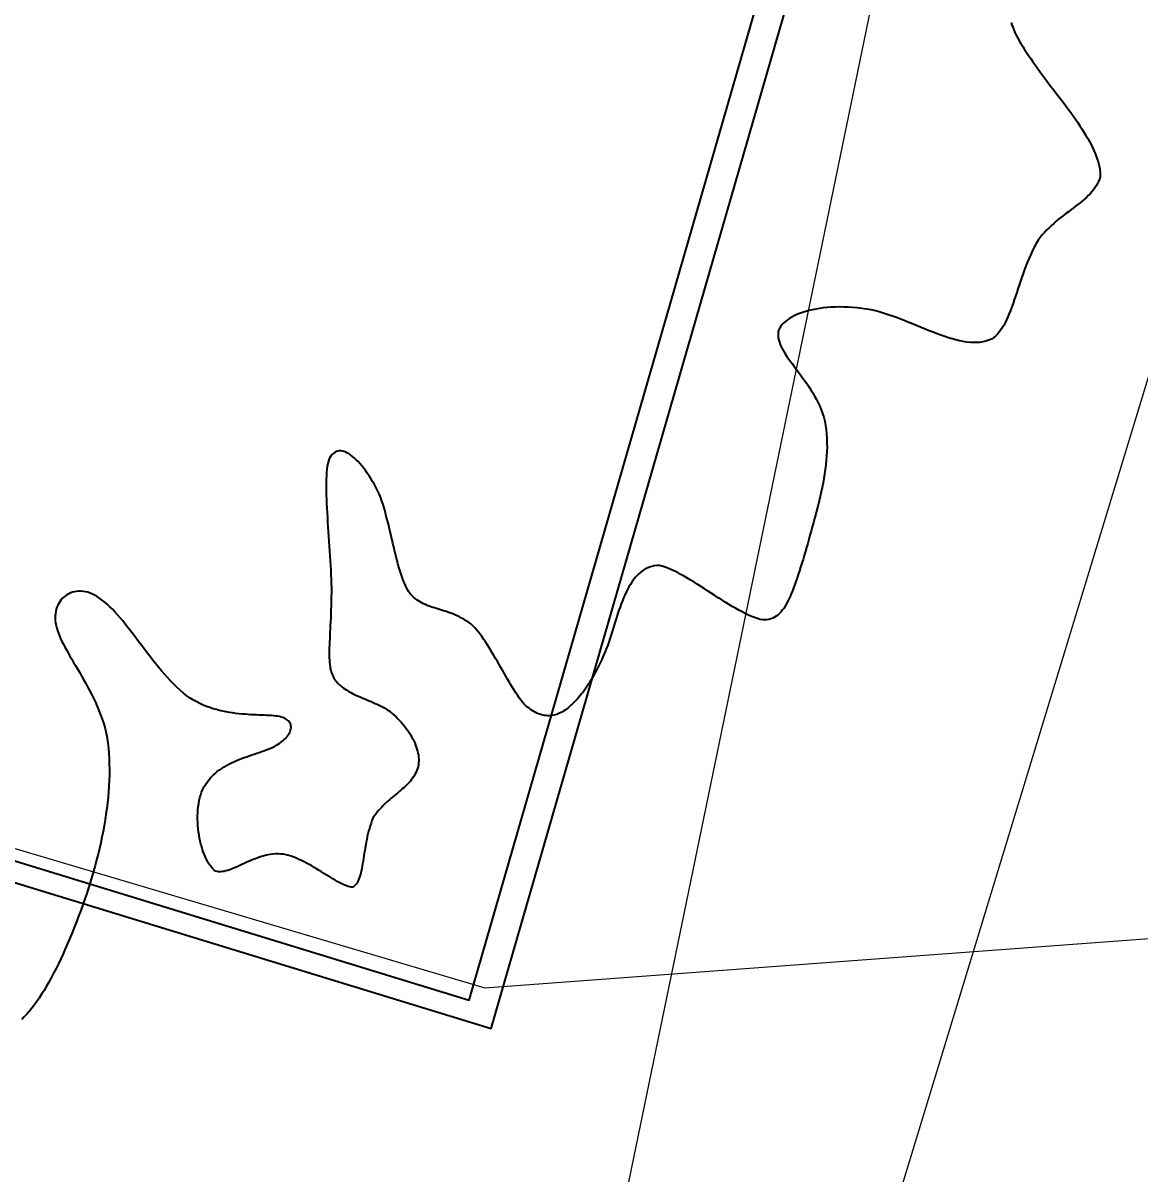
# Model space of a CAD drawing. Header units: metres. Extents: x 507606 to 508087, y 6966978 to 6967359.
# Drawn here: x 507940.787 to 507942.612, y 6967147.078 to 6967148.957 of the extents above; entities that cross this region are included whole.
import ezdxf

# ---------------------------------------------------------------- set-up
doc = ezdxf.new("R2010")
doc.units = ezdxf.units.M
doc.layers.add('E_UG_LINES', color=7, linetype='EXISTING_ELECTRICITY_UG', lineweight=0, true_color=0xff2e2e)
for name, color, linetype in [('mga2020STR_SURFACES', 252, 'Continuous'), ('mga2020VEG_TREE', 252, 'Continuous'), ('STR_SURFACES', 252, 'Continuous')]:
    doc.layers.add(name, color=color, linetype=linetype)
for name, color, linetype, lineweight in [('RW_FEAT', 160, 'Continuous', 0), ('RW_UG_PIPES', 160, 'EXISTING_WAT_RECYCLED', 0), ('W_AG_PIPES_N', 160, 'EXISTING_WATER', 0)]:
    doc.layers.add(name, color=color, linetype=linetype, lineweight=lineweight)
doc.styles.get("Standard").update_dxf_attribs({"font": 'ARIALN.TTF'})
doc.styles.add('Style-INTL_ISO_EQUAL', font='ISOCP.shx')
doc.linetypes.add('EXISTING_ELECTRICITY_UG', pattern='A,2,-2,2,-2,2,-2,["E-UG",Standard,S=2.5,R=0,X=0,Y=-1.25],-9.15,2,-2,2,-2', length=29.15)
doc.linetypes.add('EXISTING_WAT_RECYCLED', pattern='A,2,-2,2,-2,2,-2,["R",Standard,S=2.5,R=0,X=0,Y=-1.25],-4.4,2,-2,2,-2', length=24.4)
doc.linetypes.add('EXISTING_WATER', pattern='A,2,-2,2,-2,2,-2,["W",Standard,S=2.5,R=0,X=0,Y=-1.25],-4.4,2,-2,2,-2', length=24.4)

# ---------------------------------------------------------------- blocks, each defined once
blk = doc.blocks.new('BAC V TREE')
for p, q in [((14.479, -5.1947), (14.4871, -5.2206)), ((14.4871, -5.2206), (14.4968, -5.2471)), ((14.4968, -5.2471), (14.5079, -5.2743)), ((14.5079, -5.2743), (14.5204, -5.302)), ((14.5204, -5.302), (14.5343, -5.3303)), ((14.5343, -5.3303), (14.5495, -5.3591)), ((14.5495, -5.3591), (14.5659, -5.3885)), ((14.5659, -5.3885), (14.5834, -5.4185)), ((14.5834, -5.4185), (14.6021, -5.4489)), ((14.6021, -5.4489), (14.6217, -5.48)), ((14.6217, -5.48), (14.6423, -5.5115)), ((14.6423, -5.5115), (14.6637, -5.5435)), ((14.6637, -5.5435), (14.686, -5.576)), ((14.686, -5.576), (14.709, -5.609)), ((14.709, -5.609), (14.7327, -5.6425)), ((14.7327, -5.6425), (14.757, -5.6765)), ((14.757, -5.6765), (14.7819, -5.7109)), ((14.7819, -5.7109), (14.8072, -5.7458)), ((14.8072, -5.7458), (14.8329, -5.7811)), ((14.8329, -5.7811), (14.859, -5.8169)), ((14.859, -5.8169), (14.8878, -5.8533)), ((14.8878, -5.8533), (14.9165, -5.8898)), ((14.9165, -5.8898), (14.9448, -5.9261)), ((14.9448, -5.9261), (14.9729, -5.9624)), ((14.9729, -5.9624), (15.0006, -5.9986)), ((15.0006, -5.9986), (15.0279, -6.0346)), ((15.0279, -6.0346), (15.0547, -6.0705)), ((15.0547, -6.0705), (15.0809, -6.1062)), ((15.0809, -6.1062), (15.1066, -6.1417)), ((15.1066, -6.1417), (15.1317, -6.177)), ((15.1317, -6.177), (15.156, -6.212)), ((15.156, -6.212), (15.1797, -6.2467)), ((15.1797, -6.2467), (15.2025, -6.2811)), ((15.2025, -6.2811), (15.2245, -6.3151)), ((15.2245, -6.3151), (15.2456, -6.3488)), ((15.2456, -6.3488), (15.2657, -6.3821)), ((15.2657, -6.3821), (15.2848, -6.415)), ((15.2848, -6.415), (15.3029, -6.4474)), ((15.3029, -6.4474), (15.3198, -6.4794)), ((15.3198, -6.4794), (15.3356, -6.5109)), ((15.3356, -6.5109), (15.3502, -6.5418)), ((15.3502, -6.5418), (15.3634, -6.5723)), ((15.3634, -6.5723), (15.3754, -6.6021)), ((15.3754, -6.6021), (15.386, -6.6313)), ((15.386, -6.6313), (15.3951, -6.66)), ((15.3951, -6.66), (15.4028, -6.688)), ((15.4028, -6.688), (15.4089, -6.7153)), ((15.4089, -6.7153), (15.4134, -6.7419)), ((15.4134, -6.7419), (15.4163, -6.7678)), ((15.4163, -6.7678), (15.4175, -6.7929)), ((15.3885, -6.8893), (15.3757, -6.9117)), ((15.3996, -6.8661), (15.3885, -6.8893)), ((15.4091, -6.8422), (15.3996, -6.8661)), ((15.4169, -6.8173), (15.4091, -6.8422)), ((15.4175, -6.7929), (15.4169, -6.8173)), ((15.3108, -6.9951), (15.2915, -7.0148)), ((15.3289, -6.9751), (15.3108, -6.9951)), ((15.3459, -6.9545), (15.3289, -6.9751)), ((15.3615, -6.9334), (15.3459, -6.9545)), ((15.3757, -6.9117), (15.3615, -6.9334)), ((15.1572, -7.1279), (15.1326, -7.1466)), ((15.1814, -7.1093), (15.1572, -7.1279)), ((15.2049, -7.0906), (15.1814, -7.1093)), ((15.2278, -7.072), (15.2049, -7.0906)), ((15.2499, -7.0531), (15.2278, -7.072)), ((15.2712, -7.0341), (15.2499, -7.0531)), ((15.2915, -7.0148), (15.2712, -7.0341)), ((15.0051, -7.2434), (14.9793, -7.264)), ((15.0308, -7.2234), (15.0051, -7.2434)), ((15.0566, -7.2037), (15.0308, -7.2234)), ((15.0822, -7.1844), (15.0566, -7.2037)), ((15.1075, -7.1654), (15.0822, -7.1844)), ((15.1326, -7.1466), (15.1075, -7.1654)), ((14.8545, -7.3763), (14.8309, -7.4012)), ((14.8786, -7.3524), (14.8545, -7.3763)), ((14.9033, -7.3292), (14.8786, -7.3524)), ((14.9284, -7.3068), (14.9033, -7.3292)), ((14.9537, -7.2851), (14.9284, -7.3068)), ((14.9793, -7.264), (14.9537, -7.2851)), ((14.7646, -7.4819), (14.7434, -7.5183)), ((14.7859, -7.454), (14.7646, -7.4819)), ((14.808, -7.4271), (14.7859, -7.454)), ((14.8309, -7.4012), (14.808, -7.4271)), ((14.7042, -7.5936), (14.686, -7.6325)), ((14.7233, -7.5555), (14.7042, -7.5936)), ((14.7434, -7.5183), (14.7233, -7.5555)), ((14.6521, -7.7118), (14.6363, -7.7521)), ((14.6687, -7.6719), (14.6521, -7.7118)), ((14.686, -7.6325), (14.6687, -7.6719)), ((14.6064, -7.8332), (14.5922, -7.8739)), ((14.6211, -7.7926), (14.6064, -7.8332)), ((14.6363, -7.7521), (14.6211, -7.7926)), ((14.565, -7.9548), (14.5518, -7.9948)), ((14.5785, -7.9145), (14.565, -7.9548)), ((14.5922, -7.8739), (14.5785, -7.9145)), ((14.5259, -8.0733), (14.5131, -8.1116)), ((14.5388, -8.0343), (14.5259, -8.0733)), ((14.5518, -7.9948), (14.5388, -8.0343)), ((12.3551, -8.2224), (12.321, -8.2317)), ((12.3908, -8.214), (12.3551, -8.2224)), ((12.4278, -8.2067), (12.3908, -8.214)), ((12.4662, -8.2003), (12.4278, -8.2067)), ((12.5059, -8.1951), (12.4662, -8.2003)), ((12.5467, -8.1909), (12.5059, -8.1951)), ((12.5888, -8.1879), (12.5467, -8.1909)), ((12.6319, -8.186), (12.5888, -8.1879)), ((12.6761, -8.1853), (12.6319, -8.186)), ((12.7212, -8.1859), (12.6761, -8.1853)), ((12.7672, -8.1877), (12.7212, -8.1859)), ((12.814, -8.1908), (12.7672, -8.1877)), ((12.8617, -8.1953), (12.814, -8.1908)), ((12.91, -8.2012), (12.8617, -8.1953)), ((12.959, -8.2084), (12.91, -8.2012)), ((13.0086, -8.2171), (12.959, -8.2084)), ((13.0587, -8.2273), (13.0086, -8.2171)), ((14.4739, -8.2211), (14.4604, -8.2554)), ((14.4871, -8.1856), (14.4739, -8.2211)), ((14.5001, -8.1491), (14.4871, -8.1856)), ((14.5131, -8.1116), (14.5001, -8.1491)), ((12.1081, -8.3368), (12.0901, -8.3532)), ((12.1283, -8.321), (12.1081, -8.3368)), ((12.1504, -8.3059), (12.1283, -8.321)), ((12.1744, -8.2915), (12.1504, -8.3059)), ((12.2003, -8.2779), (12.1744, -8.2915)), ((12.2279, -8.2651), (12.2003, -8.2779)), ((12.2573, -8.2531), (12.2279, -8.2651)), ((12.2883, -8.242), (12.2573, -8.2531)), ((12.321, -8.2317), (12.2883, -8.242)), ((13.102, -8.2392), (13.0587, -8.2273)), ((13.1453, -8.2523), (13.102, -8.2392)), ((13.1888, -8.2665), (13.1453, -8.2523)), ((13.2323, -8.2815), (13.1888, -8.2665)), ((13.2758, -8.2973), (13.2323, -8.2815)), ((13.3193, -8.3137), (13.2758, -8.2973)), ((13.3627, -8.3306), (13.3193, -8.3137)), ((13.4059, -8.3478), (13.3627, -8.3306)), ((14.4323, -8.3201), (14.4175, -8.3503)), ((14.4465, -8.2885), (14.4323, -8.3201)), ((14.4604, -8.2554), (14.4465, -8.2885)), ((12.0324, -8.444), (12.03, -8.4658)), ((12.0393, -8.4248), (12.0324, -8.444)), ((12.0486, -8.4061), (12.0393, -8.4248)), ((12.0602, -8.3879), (12.0486, -8.4061)), ((12.0741, -8.3703), (12.0602, -8.3879)), ((12.0901, -8.3532), (12.0741, -8.3703)), ((13.449, -8.3653), (13.4059, -8.3478)), ((13.4919, -8.3828), (13.449, -8.3653)), ((13.5346, -8.4002), (13.4919, -8.3828)), ((13.577, -8.4175), (13.5346, -8.4002)), ((13.619, -8.4344), (13.577, -8.4175)), ((13.6607, -8.4508), (13.619, -8.4344)), ((13.7019, -8.4666), (13.6607, -8.4508)), ((14.3521, -8.4534), (14.3338, -8.4742)), ((14.3696, -8.4305), (14.3521, -8.4534)), ((14.3863, -8.4056), (14.3696, -8.4305)), ((14.4022, -8.3788), (14.3863, -8.4056)), ((14.4175, -8.3503), (14.4022, -8.3788)), ((12.03, -8.4658), (12.0301, -8.488)), ((12.0301, -8.488), (12.0327, -8.5104)), ((12.0327, -8.5104), (12.0376, -8.5333)), ((12.0376, -8.5333), (12.0447, -8.5565)), ((12.0447, -8.5565), (12.0537, -8.58)), ((12.0537, -8.58), (12.0646, -8.604)), ((13.7427, -8.4817), (13.7019, -8.4666)), ((13.7831, -8.4958), (13.7427, -8.4817)), ((13.8229, -8.5089), (13.7831, -8.4958)), ((13.8621, -8.5209), (13.8229, -8.5089)), ((13.9007, -8.5315), (13.8621, -8.5209)), ((13.9386, -8.5407), (13.9007, -8.5315)), ((13.9758, -8.5483), (13.9386, -8.5407)), ((14.0123, -8.5542), (13.9758, -8.5483)), ((14.0481, -8.5583), (14.0123, -8.5542)), ((14.083, -8.5603), (14.0481, -8.5583)), ((14.117, -8.5602), (14.083, -8.5603)), ((14.1502, -8.5578), (14.117, -8.5602)), ((14.1824, -8.5531), (14.1502, -8.5578)), ((14.2136, -8.5457), (14.1824, -8.5531)), ((14.2438, -8.5357), (14.2136, -8.5457)), ((14.2729, -8.5229), (14.2438, -8.5357)), ((14.2943, -8.5091), (14.2729, -8.5229)), ((14.3145, -8.4928), (14.2943, -8.5091)), ((14.3338, -8.4742), (14.3145, -8.4928)), ((12.0646, -8.604), (12.0772, -8.6284)), ((12.0772, -8.6284), (12.0913, -8.6532)), ((12.0913, -8.6532), (12.1069, -8.6785)), ((12.1069, -8.6785), (12.1238, -8.7042)), ((12.1238, -8.7042), (12.1418, -8.7304)), ((12.1418, -8.7304), (12.1608, -8.7571)), ((12.1608, -8.7571), (12.1807, -8.7843)), ((12.1807, -8.7843), (12.2013, -8.8121)), ((12.2013, -8.8121), (12.2224, -8.8404)), ((12.2224, -8.8404), (12.244, -8.8692)), ((12.244, -8.8692), (12.2659, -8.8987)), ((12.2659, -8.8987), (12.2879, -8.9287)), ((12.2879, -8.9287), (12.3099, -8.9593)), ((12.3099, -8.9593), (12.3317, -8.9906)), ((12.3317, -8.9906), (12.3533, -9.0225)), ((12.3533, -9.0225), (12.3744, -9.0551)), ((12.3744, -9.0551), (12.395, -9.0884)), ((12.395, -9.0884), (12.4149, -9.1223)), ((12.4149, -9.1223), (12.4339, -9.157)), ((12.4339, -9.157), (12.4518, -9.1924)), ((12.4518, -9.1924), (12.4687, -9.2285)), ((12.4687, -9.2285), (12.4842, -9.2654)), ((12.4842, -9.2654), (12.4983, -9.3031)), ((12.4983, -9.3031), (12.5109, -9.3415)), ((12.5109, -9.3415), (12.5209, -9.3852)), ((12.5209, -9.3852), (12.529, -9.4294)), ((12.529, -9.4294), (12.5354, -9.4741)), ((12.5354, -9.4741), (12.5401, -9.5193)), ((12.5401, -9.5193), (12.5432, -9.5649)), ((12.5432, -9.5649), (12.5448, -9.6109)), ((12.5449, -9.6572), (12.5436, -9.7038)), ((12.5448, -9.6109), (12.5449, -9.6572)), ((7.3109, -9.7823), (7.3039, -9.8056)), ((7.3221, -9.7632), (7.3109, -9.7823)), ((7.3339, -9.7466), (7.3221, -9.7632)), ((7.3465, -9.7325), (7.3339, -9.7466)), ((7.3598, -9.7209), (7.3465, -9.7325)), ((7.3737, -9.7117), (7.3598, -9.7209)), ((7.3882, -9.705), (7.3737, -9.7117)), ((7.4033, -9.7005), (7.3882, -9.705)), ((7.419, -9.6983), (7.4033, -9.7005)), ((7.4351, -9.6983), (7.419, -9.6983)), ((7.4517, -9.7005), (7.4351, -9.6983)), ((7.4687, -9.7048), (7.4517, -9.7005)), ((7.4861, -9.7112), (7.4687, -9.7048)), ((7.5039, -9.7196), (7.4861, -9.7112)), ((7.522, -9.7299), (7.5039, -9.7196)), ((7.5404, -9.7422), (7.522, -9.7299)), ((7.559, -9.7563), (7.5404, -9.7422)), ((7.5778, -9.7722), (7.559, -9.7563)), ((7.5968, -9.7899), (7.5778, -9.7722)), ((7.6159, -9.8092), (7.5968, -9.7899)), ((12.5411, -9.7506), (12.5373, -9.7977)), ((12.5436, -9.7038), (12.5411, -9.7506)), ((7.2888, -9.8906), (7.2856, -9.9236)), ((7.2929, -9.8599), (7.2888, -9.8906)), ((7.2979, -9.8315), (7.2929, -9.8599)), ((7.3039, -9.8056), (7.2979, -9.8315)), ((7.6351, -9.8302), (7.6159, -9.8092)), ((7.6544, -9.8528), (7.6351, -9.8302)), ((7.6737, -9.877), (7.6544, -9.8528)), ((7.693, -9.9026), (7.6737, -9.877)), ((7.7123, -9.9297), (7.693, -9.9026)), ((12.5265, -9.8921), (12.5196, -9.9395)), ((12.5324, -9.8448), (12.5265, -9.8921)), ((12.5373, -9.7977), (12.5324, -9.8448)), ((7.2807, -10.0347), (7.2805, -10.0754)), ((7.2816, -9.9958), (7.2807, -10.0347)), ((7.2832, -9.9587), (7.2816, -9.9958)), ((7.2856, -9.9236), (7.2832, -9.9587)), ((7.7314, -9.9581), (7.7123, -9.9297)), ((7.7505, -9.9879), (7.7314, -9.9581)), ((7.7694, -10.019), (7.7505, -9.9879)), ((7.7881, -10.0513), (7.7694, -10.019)), ((12.5032, -10.0342), (12.4939, -10.0815)), ((12.5118, -9.9869), (12.5032, -10.0342)), ((12.5196, -9.9395), (12.5118, -9.9869)), ((7.2805, -10.0754), (7.2809, -10.1176)), ((7.2809, -10.1176), (7.2818, -10.1613)), ((7.8066, -10.0848), (7.7881, -10.0513)), ((7.8248, -10.1194), (7.8066, -10.0848)), ((7.8427, -10.1551), (7.8248, -10.1194)), ((7.8551, -10.1894), (7.8427, -10.1551)), ((12.4839, -10.1286), (12.4734, -10.1756)), ((12.4939, -10.0815), (12.4839, -10.1286)), ((7.2818, -10.1613), (7.2833, -10.2062)), ((7.2833, -10.2062), (7.2852, -10.2524)), ((7.2852, -10.2524), (7.2875, -10.2996)), ((7.8669, -10.2243), (7.8551, -10.1894)), ((7.8782, -10.2598), (7.8669, -10.2243)), ((7.889, -10.2958), (7.8782, -10.2598)), ((12.4509, -10.269), (12.4391, -10.3152)), ((12.4623, -10.2224), (12.4509, -10.269)), ((12.4734, -10.1756), (12.4623, -10.2224)), ((7.2875, -10.2996), (7.2901, -10.3478)), ((7.2901, -10.3478), (7.2931, -10.3967)), ((7.2931, -10.3967), (7.2963, -10.4463)), ((7.8995, -10.3323), (7.889, -10.2958)), ((7.9096, -10.3692), (7.8995, -10.3323)), ((7.9193, -10.4064), (7.9096, -10.3692)), ((12.427, -10.3611), (12.4148, -10.4067)), ((12.4391, -10.3152), (12.427, -10.3611)), ((7.2963, -10.4463), (7.2996, -10.4965)), ((7.2996, -10.4965), (7.3031, -10.547)), ((7.9288, -10.4438), (7.9193, -10.4064)), ((7.938, -10.4814), (7.9288, -10.4438)), ((7.9471, -10.5191), (7.938, -10.4814)), ((7.9559, -10.5567), (7.9471, -10.5191)), ((12.3902, -10.4964), (12.3779, -10.5405)), ((12.4025, -10.4518), (12.3902, -10.4964)), ((12.4148, -10.4067), (12.4025, -10.4518)), ((7.3031, -10.547), (7.3067, -10.5978)), ((7.3067, -10.5978), (7.3103, -10.6487)), ((7.9647, -10.5944), (7.9559, -10.5567)), ((7.9733, -10.6319), (7.9647, -10.5944)), ((7.982, -10.6691), (7.9733, -10.6319)), ((12.3539, -10.627), (12.3423, -10.6694)), ((12.3658, -10.5841), (12.3539, -10.627)), ((12.3779, -10.5405), (12.3658, -10.5841)), ((7.3103, -10.6487), (7.3138, -10.6996)), ((7.3138, -10.6996), (7.3173, -10.7504)), ((7.3173, -10.7504), (7.3206, -10.801)), ((7.9906, -10.7061), (7.982, -10.6691)), ((7.9993, -10.7428), (7.9906, -10.7061)), ((8.0081, -10.779), (7.9993, -10.7428)), ((12.3203, -10.7518), (12.3063, -10.7949)), ((12.331, -10.711), (12.3203, -10.7518)), ((12.3423, -10.6694), (12.331, -10.711)), ((7.3206, -10.801), (7.3238, -10.8511)), ((7.3238, -10.8511), (7.3267, -10.9007)), ((8.017, -10.8147), (8.0081, -10.779)), ((8.0261, -10.8498), (8.017, -10.8147)), ((8.0354, -10.8842), (8.0261, -10.8498)), ((12.2796, -10.8781), (12.2667, -10.9183)), ((12.2928, -10.837), (12.2796, -10.8781)), ((12.3063, -10.7949), (12.2928, -10.837)), ((7.3267, -10.9007), (7.3293, -10.9497)), ((7.3293, -10.9497), (7.3315, -10.9978)), ((7.3315, -10.9978), (7.3333, -11.0451)), ((8.0449, -10.918), (8.0354, -10.8842)), ((8.0548, -10.9509), (8.0449, -10.918)), ((8.065, -10.983), (8.0548, -10.9509)), ((8.0756, -11.0141), (8.065, -10.983)), ((10.5677, -10.9889), (10.5483, -11.0082)), ((10.5879, -10.9713), (10.5677, -10.9889)), ((10.609, -10.9555), (10.5879, -10.9713)), ((10.631, -10.9416), (10.609, -10.9555)), ((10.654, -10.9296), (10.631, -10.9416)), ((10.6781, -10.9197), (10.654, -10.9296)), ((10.7031, -10.9119), (10.6781, -10.9197)), ((10.7292, -10.9063), (10.7031, -10.9119)), ((10.7565, -10.9031), (10.7292, -10.9063)), ((10.7849, -10.9023), (10.7565, -10.9031)), ((10.8131, -10.9091), (10.7849, -10.9023)), ((10.8425, -10.9182), (10.8131, -10.9091)), ((10.8728, -10.9293), (10.8425, -10.9182)), ((10.9041, -10.9422), (10.8728, -10.9293)), ((10.9363, -10.9569), (10.9041, -10.9422)), ((10.9693, -10.9733), (10.9363, -10.9569)), ((11.003, -10.991), (10.9693, -10.9733)), ((11.0373, -11.0101), (11.003, -10.991)), ((12.2417, -10.9955), (12.2295, -11.0325)), ((12.2541, -10.9575), (12.2417, -10.9955)), ((12.2667, -10.9183), (12.2541, -10.9575)), ((7.3333, -11.0451), (7.3347, -11.0913)), ((7.3347, -11.0913), (7.3356, -11.1363)), ((8.0866, -11.0442), (8.0756, -11.0141)), ((8.0981, -11.0731), (8.0866, -11.0442)), ((8.1101, -11.101), (8.0981, -11.0731)), ((8.1226, -11.1275), (8.1101, -11.101)), ((10.4787, -11.1003), (10.4631, -11.1266)), ((10.495, -11.0752), (10.4787, -11.1003)), ((10.5121, -11.0514), (10.495, -11.0752)), ((10.5298, -11.0291), (10.5121, -11.0514)), ((10.5483, -11.0082), (10.5298, -11.0291)), ((11.0723, -11.0303), (11.0373, -11.0101)), ((11.1078, -11.0515), (11.0723, -11.0303)), ((11.1437, -11.0736), (11.1078, -11.0515)), ((11.1799, -11.0963), (11.1437, -11.0736)), ((11.2165, -11.1197), (11.1799, -11.0963)), ((11.2533, -11.1434), (11.2165, -11.1197)), ((12.2053, -11.1028), (12.1931, -11.1362)), ((12.2174, -11.0683), (12.2053, -11.1028)), ((12.2295, -11.0325), (12.2174, -11.0683)), ((4.5228, -11.2339), (4.5075, -11.2486)), ((4.5392, -11.2206), (4.5228, -11.2339)), ((4.5567, -11.2087), (4.5392, -11.2206)), ((4.5751, -11.1983), (4.5567, -11.2087)), ((4.5946, -11.1894), (4.5751, -11.1983)), ((4.6148, -11.1822), (4.5946, -11.1894)), ((4.636, -11.1767), (4.6148, -11.1822)), ((4.6578, -11.173), (4.636, -11.1767)), ((4.6803, -11.1711), (4.6578, -11.173)), ((4.7034, -11.1712), (4.6803, -11.1711)), ((4.7271, -11.1731), (4.7034, -11.1712)), ((4.7513, -11.1772), (4.7271, -11.1731)), ((4.7758, -11.1833), (4.7513, -11.1772)), ((4.8008, -11.1917), (4.7758, -11.1833)), ((4.8259, -11.2022), (4.8008, -11.1917)), ((4.8514, -11.2151), (4.8259, -11.2022)), ((4.8769, -11.2304), (4.8514, -11.2151)), ((4.9025, -11.2481), (4.8769, -11.2304)), ((7.3349, -11.2341), (7.334, -11.2809)), ((7.3354, -11.1859), (7.3349, -11.2341)), ((7.3356, -11.1363), (7.3354, -11.1859)), ((8.1357, -11.1528), (8.1226, -11.1275)), ((8.1495, -11.1766), (8.1357, -11.1528)), ((8.1639, -11.199), (8.1495, -11.1766)), ((8.1808, -11.2165), (8.1639, -11.199)), ((8.1978, -11.2325), (8.1808, -11.2165)), ((8.2151, -11.2472), (8.1978, -11.2325)), ((10.4066, -11.2424), (10.3937, -11.2735)), ((10.4199, -11.2121), (10.4066, -11.2424)), ((10.4337, -11.1826), (10.4199, -11.2121)), ((10.4481, -11.1541), (10.4337, -11.1826)), ((10.4631, -11.1266), (10.4481, -11.1541)), ((11.2902, -11.1674), (11.2533, -11.1434)), ((11.3272, -11.1916), (11.2902, -11.1674)), ((11.3643, -11.2157), (11.3272, -11.1916)), ((11.4012, -11.2396), (11.3643, -11.2157)), ((11.438, -11.2633), (11.4012, -11.2396)), ((12.1562, -11.2282), (12.1435, -11.256)), ((12.1687, -11.1989), (12.1562, -11.2282)), ((12.181, -11.1682), (12.1687, -11.1989)), ((12.1931, -11.1362), (12.181, -11.1682)), ((4.4437, -11.3616), (4.4382, -11.3839)), ((4.4507, -11.3401), (4.4437, -11.3616)), ((4.4593, -11.3196), (4.4507, -11.3401)), ((4.4693, -11.3002), (4.4593, -11.3196)), ((4.4807, -11.2818), (4.4693, -11.3002)), ((4.4935, -11.2646), (4.4807, -11.2818)), ((4.5075, -11.2486), (4.4935, -11.2646)), ((4.9282, -11.2683), (4.9025, -11.2481)), ((4.9547, -11.2884), (4.9282, -11.2683)), ((4.9812, -11.3107), (4.9547, -11.2884)), ((5.0078, -11.3351), (4.9812, -11.3107)), ((5.0344, -11.3614), (5.0078, -11.3351)), ((5.0612, -11.3894), (5.0344, -11.3614)), ((7.3329, -11.3261), (7.3315, -11.37)), ((7.334, -11.2809), (7.3329, -11.3261)), ((8.2326, -11.2606), (8.2151, -11.2472)), ((8.2503, -11.2729), (8.2326, -11.2606)), ((8.2683, -11.2841), (8.2503, -11.2729)), ((8.2865, -11.2944), (8.2683, -11.2841)), ((8.3049, -11.3038), (8.2865, -11.2944)), ((8.3236, -11.3124), (8.3049, -11.3038)), ((8.3425, -11.3204), (8.3236, -11.3124)), ((8.3616, -11.3279), (8.3425, -11.3204)), ((8.381, -11.3349), (8.3616, -11.3279)), ((8.4007, -11.3415), (8.381, -11.3349)), ((8.4206, -11.3479), (8.4007, -11.3415)), ((8.4408, -11.3541), (8.4206, -11.3479)), ((8.4612, -11.3603), (8.4408, -11.3541)), ((8.4819, -11.3666), (8.4612, -11.3603)), ((8.5029, -11.3729), (8.4819, -11.3666)), ((10.3694, -11.3377), (10.3578, -11.3706)), ((10.3813, -11.3053), (10.3694, -11.3377)), ((10.3937, -11.2735), (10.3813, -11.3053)), ((11.4746, -11.2864), (11.438, -11.2633)), ((11.5109, -11.3089), (11.4746, -11.2864)), ((11.5468, -11.3307), (11.5109, -11.3089)), ((11.5823, -11.3515), (11.5468, -11.3307)), ((11.6173, -11.3713), (11.5823, -11.3515)), ((12.0895, -11.3523), (12.0749, -11.3723)), ((12.1036, -11.3306), (12.0895, -11.3523)), ((12.1173, -11.3073), (12.1036, -11.3306)), ((12.1306, -11.2824), (12.1173, -11.3073)), ((12.1435, -11.256), (12.1306, -11.2824)), ((4.4325, -11.431), (4.4323, -11.4556)), ((4.4323, -11.4556), (4.4339, -11.4808)), ((4.4345, -11.4071), (4.4325, -11.431)), ((4.4339, -11.4808), (4.4375, -11.5065)), ((4.4382, -11.3839), (4.4345, -11.4071)), ((5.088, -11.4192), (5.0612, -11.3894)), ((5.115, -11.4504), (5.088, -11.4192)), ((5.1422, -11.4831), (5.115, -11.4504)), ((5.1695, -11.5169), (5.1422, -11.4831)), ((7.3282, -11.4536), (7.3264, -11.4934)), ((7.3299, -11.4125), (7.3282, -11.4536)), ((7.3315, -11.37), (7.3299, -11.4125)), ((8.5242, -11.3796), (8.5029, -11.3729)), ((8.5457, -11.3865), (8.5242, -11.3796)), ((8.5675, -11.394), (8.5457, -11.3865)), ((8.5896, -11.4019), (8.5675, -11.394)), ((8.612, -11.4106), (8.5896, -11.4019)), ((8.6347, -11.4199), (8.612, -11.4106)), ((8.6577, -11.4301), (8.6347, -11.4199)), ((8.681, -11.4413), (8.6577, -11.4301)), ((8.7046, -11.4535), (8.681, -11.4413)), ((8.7284, -11.4669), (8.7046, -11.4535)), ((8.7527, -11.4815), (8.7284, -11.4669)), ((8.7772, -11.4974), (8.7527, -11.4815)), ((10.3248, -11.4713), (10.3143, -11.5052)), ((10.3355, -11.4375), (10.3248, -11.4713)), ((10.3465, -11.4039), (10.3355, -11.4375)), ((10.3578, -11.3706), (10.3465, -11.4039)), ((11.6517, -11.3899), (11.6173, -11.3713)), ((11.6855, -11.4071), (11.6517, -11.3899)), ((11.7186, -11.4228), (11.6855, -11.4071)), ((11.7508, -11.4369), (11.7186, -11.4228)), ((11.7822, -11.4492), (11.7508, -11.4369)), ((11.8126, -11.4595), (11.7822, -11.4492)), ((11.842, -11.4677), (11.8126, -11.4595)), ((11.8667, -11.471), (11.842, -11.4677)), ((11.8902, -11.472), (11.8667, -11.471)), ((11.9126, -11.471), (11.8902, -11.472)), ((11.9341, -11.4678), (11.9126, -11.471)), ((11.9545, -11.4626), (11.9341, -11.4678)), ((11.974, -11.4553), (11.9545, -11.4626)), ((11.9927, -11.4462), (11.974, -11.4553)), ((12.0106, -11.435), (11.9927, -11.4462)), ((12.0277, -11.4221), (12.0106, -11.435)), ((12.0441, -11.4072), (12.0277, -11.4221)), ((12.0598, -11.3906), (12.0441, -11.4072)), ((12.0749, -11.3723), (12.0598, -11.3906)), ((4.4375, -11.5065), (4.4422, -11.5324)), ((4.4422, -11.5324), (4.4487, -11.5587)), ((4.4487, -11.5587), (4.4568, -11.5855)), ((4.4568, -11.5855), (4.4664, -11.6129)), ((5.197, -11.5519), (5.1695, -11.5169)), ((5.2247, -11.5878), (5.197, -11.5519)), ((5.2526, -11.6246), (5.2247, -11.5878)), ((7.3208, -11.6048), (7.3191, -11.6394)), ((7.3227, -11.569), (7.3208, -11.6048)), ((7.3245, -11.5318), (7.3227, -11.569)), ((7.3264, -11.4934), (7.3245, -11.5318)), ((8.802, -11.5148), (8.7772, -11.4974)), ((8.8216, -11.5337), (8.802, -11.5148)), ((8.8409, -11.5541), (8.8216, -11.5337)), ((8.8601, -11.5759), (8.8409, -11.5541)), ((8.8791, -11.5989), (8.8601, -11.5759)), ((8.898, -11.6231), (8.8791, -11.5989)), ((10.2838, -11.607), (10.2739, -11.6406)), ((10.2939, -11.5732), (10.2838, -11.607)), ((10.304, -11.5393), (10.2939, -11.5732)), ((10.3143, -11.5052), (10.304, -11.5393)), ((4.4664, -11.6129), (4.4775, -11.6408)), ((4.4775, -11.6408), (4.49, -11.6692)), ((4.49, -11.6692), (4.5036, -11.6982)), ((4.5036, -11.6982), (4.5185, -11.7279)), ((4.5185, -11.7279), (4.5344, -11.7581)), ((5.2808, -11.662), (5.2526, -11.6246)), ((5.3093, -11.7), (5.2808, -11.662)), ((5.338, -11.7384), (5.3093, -11.7)), ((7.316, -11.7048), (7.3148, -11.7357)), ((7.3175, -11.6727), (7.316, -11.7048)), ((7.3191, -11.6394), (7.3175, -11.6727)), ((8.9167, -11.6484), (8.898, -11.6231)), ((8.9352, -11.6747), (8.9167, -11.6484)), ((8.9537, -11.7019), (8.9352, -11.6747)), ((8.972, -11.7299), (8.9537, -11.7019)), ((8.9902, -11.7586), (8.972, -11.7299)), ((10.2515, -11.7056), (10.2398, -11.7374)), ((10.2628, -11.6733), (10.2515, -11.7056)), ((10.2739, -11.6406), (10.2628, -11.6733)), ((4.5344, -11.7581), (4.5512, -11.7889)), ((4.5512, -11.7889), (4.569, -11.8204)), ((4.569, -11.8204), (4.5875, -11.8525)), ((5.3671, -11.7771), (5.338, -11.7384)), ((5.3965, -11.8159), (5.3671, -11.7771)), ((5.4262, -11.8547), (5.3965, -11.8159)), ((7.3131, -11.794), (7.3128, -11.8214)), ((7.3128, -11.8214), (7.3129, -11.8477)), ((7.3129, -11.8477), (7.3135, -11.8729)), ((7.3138, -11.7654), (7.3131, -11.794)), ((7.3148, -11.7357), (7.3138, -11.7654)), ((9.0083, -11.7879), (8.9902, -11.7586)), ((9.0263, -11.8178), (9.0083, -11.7879)), ((9.0442, -11.8481), (9.0263, -11.8178)), ((9.062, -11.8787), (9.0442, -11.8481)), ((10.203, -11.83), (10.1902, -11.8598)), ((10.2155, -11.7996), (10.203, -11.83)), ((10.2278, -11.7687), (10.2155, -11.7996)), ((10.2398, -11.7374), (10.2278, -11.7687)), ((4.5875, -11.8525), (4.6067, -11.8854)), ((4.6067, -11.8854), (4.6264, -11.9189)), ((4.6264, -11.9189), (4.6467, -11.9531)), ((4.6467, -11.9531), (4.6673, -11.9881)), ((5.4562, -11.8933), (5.4262, -11.8547)), ((5.4867, -11.9317), (5.4562, -11.8933)), ((5.5175, -11.9696), (5.4867, -11.9317)), ((5.5488, -12.007), (5.5175, -11.9696)), ((7.3135, -11.8729), (7.3145, -11.897)), ((7.3145, -11.897), (7.3161, -11.9201)), ((7.3161, -11.9201), (7.3182, -11.9421)), ((7.3182, -11.9421), (7.321, -11.9631)), ((7.321, -11.9631), (7.3244, -11.9832)), ((9.0798, -11.9096), (9.062, -11.8787)), ((9.0975, -11.9406), (9.0798, -11.9096)), ((9.1152, -11.9717), (9.0975, -11.9406)), ((9.1328, -12.0028), (9.1152, -11.9717)), ((10.1505, -11.9461), (10.1369, -11.9737)), ((10.1639, -11.9179), (10.1505, -11.9461)), ((10.1772, -11.8892), (10.1639, -11.9179)), ((10.1902, -11.8598), (10.1772, -11.8892)), ((4.6673, -11.9881), (4.6882, -12.0238)), ((4.6882, -12.0238), (4.7094, -12.0603)), ((4.7094, -12.0603), (4.7306, -12.0976)), ((5.5805, -12.0438), (5.5488, -12.007)), ((5.6127, -12.0796), (5.5805, -12.0438)), ((5.6453, -12.1145), (5.6127, -12.0796)), ((7.3244, -11.9832), (7.3286, -12.0022)), ((7.3286, -12.0022), (7.3335, -12.0203)), ((7.3335, -12.0203), (7.3393, -12.0375)), ((7.3393, -12.0375), (7.3458, -12.0537)), ((7.3458, -12.0537), (7.3533, -12.0691)), ((7.3533, -12.0691), (7.3618, -12.0836)), ((7.3618, -12.0836), (7.3731, -12.1009)), ((9.1505, -12.0337), (9.1328, -12.0028)), ((9.1681, -12.0644), (9.1505, -12.0337)), ((9.1857, -12.0947), (9.1681, -12.0644)), ((10.081, -12.0776), (10.0667, -12.1019)), ((10.0952, -12.0526), (10.081, -12.0776)), ((10.1092, -12.0269), (10.0952, -12.0526)), ((10.1231, -12.0006), (10.1092, -12.0269)), ((10.1369, -11.9737), (10.1231, -12.0006)), ((4.7306, -12.0976), (4.7518, -12.1357)), ((4.7518, -12.1357), (4.773, -12.1746)), ((4.773, -12.1746), (4.794, -12.2143)), ((5.6785, -12.1483), (5.6453, -12.1145)), ((5.7121, -12.1809), (5.6785, -12.1483)), ((5.7463, -12.212), (5.7121, -12.1809)), ((5.781, -12.2417), (5.7463, -12.212)), ((7.3731, -12.1009), (7.3856, -12.1174)), ((7.3856, -12.1174), (7.3992, -12.1331)), ((7.3992, -12.1331), (7.4138, -12.1481)), ((7.4138, -12.1481), (7.4293, -12.1623)), ((7.4293, -12.1623), (7.4456, -12.1759)), ((7.4456, -12.1759), (7.4628, -12.1888)), ((7.4628, -12.1888), (7.4807, -12.2011)), ((7.4807, -12.2011), (7.4993, -12.213)), ((7.4993, -12.213), (7.5186, -12.2243)), ((9.2032, -12.1247), (9.1857, -12.0947)), ((9.2209, -12.1541), (9.2032, -12.1247)), ((9.2385, -12.183), (9.2209, -12.1541)), ((9.2561, -12.2111), (9.2385, -12.183)), ((9.2738, -12.2385), (9.2561, -12.2111)), ((9.9947, -12.2121), (9.9803, -12.2318)), ((10.0092, -12.1916), (9.9947, -12.2121)), ((10.0236, -12.1703), (10.0092, -12.1916)), ((10.038, -12.1483), (10.0236, -12.1703)), ((10.0524, -12.1254), (10.038, -12.1483)), ((10.0667, -12.1019), (10.0524, -12.1254)), ((4.794, -12.2143), (4.8146, -12.2549)), ((4.8146, -12.2549), (4.8349, -12.2963)), ((4.8349, -12.2963), (4.8548, -12.3387)), ((5.8163, -12.2697), (5.781, -12.2417)), ((5.8522, -12.2958), (5.8163, -12.2697)), ((5.8858, -12.3163), (5.8522, -12.2958)), ((5.9198, -12.335), (5.8858, -12.3163)), ((5.954, -12.3522), (5.9198, -12.335)), ((7.5186, -12.2243), (7.5384, -12.2353)), ((7.5384, -12.2353), (7.5586, -12.2458)), ((7.5586, -12.2458), (7.5793, -12.256)), ((7.5793, -12.256), (7.6004, -12.2659)), ((7.6004, -12.2659), (7.6218, -12.2756)), ((7.6218, -12.2756), (7.6434, -12.2851)), ((7.6434, -12.2851), (7.6652, -12.2945)), ((7.6652, -12.2945), (7.6871, -12.3037)), ((7.6871, -12.3037), (7.7091, -12.3129)), ((7.7091, -12.3129), (7.731, -12.3221)), ((7.731, -12.3221), (7.7529, -12.3314)), ((7.7529, -12.3314), (7.7747, -12.3408)), ((9.2916, -12.265), (9.2738, -12.2385)), ((9.3094, -12.2905), (9.2916, -12.265)), ((9.3273, -12.3149), (9.3094, -12.2905)), ((9.3452, -12.3382), (9.3273, -12.3149)), ((9.895, -12.3317), (9.8811, -12.3451)), ((9.909, -12.3173), (9.895, -12.3317)), ((9.9231, -12.302), (9.909, -12.3173)), ((9.9373, -12.2858), (9.9231, -12.302)), ((9.9516, -12.2687), (9.9373, -12.2858)), ((9.9659, -12.2507), (9.9516, -12.2687)), ((9.9803, -12.2318), (9.9659, -12.2507)), ((4.8548, -12.3387), (4.874, -12.382)), ((4.874, -12.382), (4.8926, -12.4262)), ((4.8926, -12.4262), (4.9105, -12.4713)), ((5.9883, -12.3677), (5.954, -12.3522)), ((6.0229, -12.3818), (5.9883, -12.3677)), ((6.0575, -12.3946), (6.0229, -12.3818)), ((6.0921, -12.406), (6.0575, -12.3946)), ((6.1267, -12.4161), (6.0921, -12.406)), ((6.1612, -12.4251), (6.1267, -12.4161)), ((6.1956, -12.4331), (6.1612, -12.4251)), ((6.2298, -12.44), (6.1956, -12.4331)), ((6.2638, -12.446), (6.2298, -12.44)), ((6.2975, -12.4512), (6.2638, -12.446)), ((6.3308, -12.4556), (6.2975, -12.4512)), ((6.3637, -12.4593), (6.3308, -12.4556)), ((7.7747, -12.3408), (7.7962, -12.3502)), ((7.7962, -12.3502), (7.8175, -12.3599)), ((7.8175, -12.3599), (7.8385, -12.3699)), ((7.8385, -12.3699), (7.8591, -12.3801)), ((7.8591, -12.3801), (7.8792, -12.3906)), ((7.8792, -12.3906), (7.8988, -12.4015)), ((7.8988, -12.4015), (7.9178, -12.4129)), ((7.9178, -12.4129), (7.9362, -12.4247)), ((7.9362, -12.4247), (7.9539, -12.4371)), ((7.9539, -12.4371), (7.9751, -12.4551)), ((7.9751, -12.4551), (7.9957, -12.4736)), ((9.3633, -12.3602), (9.3452, -12.3382)), ((9.3798, -12.3752), (9.3633, -12.3602)), ((9.3963, -12.3891), (9.3798, -12.3752)), ((9.4128, -12.4021), (9.3963, -12.3891)), ((9.4293, -12.414), (9.4128, -12.4021)), ((9.4458, -12.4249), (9.4293, -12.414)), ((9.4622, -12.4349), (9.4458, -12.4249)), ((9.4787, -12.4438), (9.4622, -12.4349)), ((9.4951, -12.4517), (9.4787, -12.4438)), ((9.5114, -12.4586), (9.4951, -12.4517)), ((9.7343, -12.4539), (9.7189, -12.4604)), ((9.7497, -12.4464), (9.7343, -12.4539)), ((9.7649, -12.4381), (9.7497, -12.4464)), ((9.78, -12.4288), (9.7649, -12.4381)), ((9.795, -12.4187), (9.78, -12.4288)), ((9.8099, -12.4076), (9.795, -12.4187)), ((9.8247, -12.3956), (9.8099, -12.4076)), ((9.8394, -12.3828), (9.8247, -12.3956)), ((9.8539, -12.369), (9.8394, -12.3828)), ((9.8675, -12.3576), (9.8539, -12.369)), ((9.8811, -12.3451), (9.8675, -12.3576)), ((4.9105, -12.4713), (4.9274, -12.5174)), ((4.9274, -12.5174), (4.9435, -12.5645)), ((4.9435, -12.5645), (4.9584, -12.6126)), ((6.3962, -12.4624), (6.3637, -12.4593)), ((6.4281, -12.4649), (6.3962, -12.4624)), ((6.4595, -12.4671), (6.4281, -12.4649)), ((6.4902, -12.4688), (6.4595, -12.4671)), ((6.5203, -12.4703), (6.4902, -12.4688)), ((6.5496, -12.4715), (6.5203, -12.4703)), ((6.5782, -12.4726), (6.5496, -12.4715)), ((6.6059, -12.4736), (6.5782, -12.4726)), ((6.6327, -12.4746), (6.6059, -12.4736)), ((6.6585, -12.4758), (6.6327, -12.4746)), ((6.6834, -12.4771), (6.6585, -12.4758)), ((6.7072, -12.4787), (6.6834, -12.4771)), ((6.7298, -12.4806), (6.7072, -12.4787)), ((6.7513, -12.4829), (6.7298, -12.4806)), ((6.7716, -12.4856), (6.7513, -12.4829)), ((6.7906, -12.489), (6.7716, -12.4856)), ((6.8082, -12.4935), (6.7906, -12.489)), ((6.8245, -12.4987), (6.8082, -12.4935)), ((6.8393, -12.5047), (6.8245, -12.4987)), ((6.8528, -12.5114), (6.8393, -12.5047)), ((6.8648, -12.5187), (6.8528, -12.5114)), ((6.8754, -12.5266), (6.8648, -12.5187)), ((6.8847, -12.535), (6.8754, -12.5266)), ((6.8926, -12.544), (6.8847, -12.535)), ((6.8991, -12.5535), (6.8926, -12.544)), ((6.9042, -12.5635), (6.8991, -12.5535)), ((6.908, -12.5738), (6.9042, -12.5635)), ((6.9105, -12.5846), (6.908, -12.5738)), ((7.9957, -12.4736), (8.0158, -12.4926)), ((8.0158, -12.4926), (8.0353, -12.512)), ((8.0353, -12.512), (8.0541, -12.5319)), ((8.0541, -12.5319), (8.0723, -12.552)), ((8.0723, -12.552), (8.0897, -12.5726)), ((8.0897, -12.5726), (8.1065, -12.5934)), ((9.5277, -12.4645), (9.5114, -12.4586)), ((9.544, -12.4695), (9.5277, -12.4645)), ((9.5602, -12.4735), (9.544, -12.4695)), ((9.5764, -12.4765), (9.5602, -12.4735)), ((9.5925, -12.4785), (9.5764, -12.4765)), ((9.6086, -12.4796), (9.5925, -12.4785)), ((9.6246, -12.4797), (9.6086, -12.4796)), ((9.6405, -12.4788), (9.6246, -12.4797)), ((9.6563, -12.477), (9.6405, -12.4788)), ((9.6721, -12.4742), (9.6563, -12.477)), ((9.6878, -12.4706), (9.6721, -12.4742)), ((9.7034, -12.4659), (9.6878, -12.4706)), ((9.7189, -12.4604), (9.7034, -12.4659)), ((4.9584, -12.6126), (4.9689, -12.6639)), ((4.9689, -12.6639), (4.9779, -12.7162)), ((6.8638, -12.705), (6.8742, -12.6925)), ((6.8742, -12.6925), (6.8833, -12.68)), ((6.8833, -12.68), (6.8912, -12.6675)), ((6.8912, -12.6675), (6.8978, -12.6551)), ((6.8978, -12.6551), (6.9032, -12.6428)), ((6.9032, -12.6428), (6.9072, -12.6307)), ((6.9072, -12.6307), (6.91, -12.6188)), ((6.91, -12.6188), (6.9115, -12.6071)), ((6.9117, -12.5957), (6.9105, -12.5846)), ((6.9115, -12.6071), (6.9117, -12.5957)), ((8.1065, -12.5934), (8.1225, -12.6144)), ((8.1225, -12.6144), (8.1378, -12.6357)), ((8.1378, -12.6357), (8.1522, -12.6572)), ((8.1522, -12.6572), (8.1658, -12.6788)), ((8.1658, -12.6788), (8.1786, -12.7005)), ((4.9779, -12.7162), (4.9854, -12.7693)), ((4.9854, -12.7693), (4.9915, -12.8233)), ((6.6945, -12.8219), (6.7158, -12.8125)), ((6.7158, -12.8125), (6.737, -12.8015)), ((6.737, -12.8015), (6.757, -12.7902)), ((6.757, -12.7902), (6.7758, -12.7786)), ((6.7758, -12.7786), (6.7935, -12.7667)), ((6.7935, -12.7667), (6.81, -12.7546)), ((6.81, -12.7546), (6.8252, -12.7424)), ((6.8252, -12.7424), (6.8393, -12.73)), ((6.8393, -12.73), (6.8522, -12.7176)), ((6.8522, -12.7176), (6.8638, -12.705)), ((8.1786, -12.7005), (8.1904, -12.7222)), ((8.1904, -12.7222), (8.2013, -12.7441)), ((8.2013, -12.7441), (8.2113, -12.7659)), ((8.2113, -12.7659), (8.2203, -12.7876)), ((8.2203, -12.7876), (8.2283, -12.8094)), ((8.2283, -12.8094), (8.2352, -12.8309)), ((4.9915, -12.8233), (4.9962, -12.878)), ((4.9962, -12.878), (4.9995, -12.9334)), ((4.9995, -12.9334), (5.0015, -12.9894)), ((6.3646, -12.9406), (6.3915, -12.93)), ((6.3915, -12.93), (6.4184, -12.9199)), ((6.4184, -12.9199), (6.4453, -12.9102)), ((6.4453, -12.9102), (6.472, -12.9009)), ((6.472, -12.9009), (6.4986, -12.8918)), ((6.4986, -12.8918), (6.5249, -12.883)), ((6.5249, -12.883), (6.5508, -12.8743)), ((6.5508, -12.8743), (6.5762, -12.8657)), ((6.5762, -12.8657), (6.6012, -12.8571)), ((6.6012, -12.8571), (6.6256, -12.8485)), ((6.6256, -12.8485), (6.6493, -12.8398)), ((6.6493, -12.8398), (6.6723, -12.831)), ((6.6723, -12.831), (6.6945, -12.8219)), ((8.2352, -12.8309), (8.2411, -12.8524)), ((8.2411, -12.8524), (8.2459, -12.8736)), ((8.2459, -12.8736), (8.2496, -12.8947)), ((8.2496, -12.8947), (8.2521, -12.9155)), ((8.2521, -12.9155), (8.2534, -12.936)), ((8.2534, -12.936), (8.2535, -12.9561)), ((5.0015, -12.9894), (5.0023, -13.0461)), ((5.0023, -13.0461), (5.0018, -13.1033)), ((6.1356, -13.0672), (6.1589, -13.0496)), ((6.1589, -13.0496), (6.183, -13.033)), ((6.183, -13.033), (6.2077, -13.0174)), ((6.2077, -13.0174), (6.2329, -13.0026)), ((6.2329, -13.0026), (6.2586, -12.9888)), ((6.2586, -12.9888), (6.2847, -12.9757)), ((6.2847, -12.9757), (6.3111, -12.9634)), ((6.3111, -12.9634), (6.3377, -12.9517)), ((6.3377, -12.9517), (6.3646, -12.9406)), ((8.2348, -13.0507), (8.227, -13.0682)), ((8.2412, -13.0328), (8.2348, -13.0507)), ((8.2463, -13.0143), (8.2412, -13.0328)), ((8.25, -12.9953), (8.2463, -13.0143)), ((8.2524, -12.9759), (8.25, -12.9953)), ((8.2535, -12.9561), (8.2524, -12.9759)), ((5, -13.161), (4.9971, -13.2192)), ((5.0018, -13.1033), (5, -13.161)), ((6.0143, -13.1983), (6.0319, -13.1731)), ((6.0319, -13.1731), (6.0506, -13.1494)), ((6.0506, -13.1494), (6.0704, -13.1269)), ((6.0704, -13.1269), (6.0913, -13.1058)), ((6.0913, -13.1058), (6.113, -13.0859)), ((6.113, -13.0859), (6.1356, -13.0672)), ((8.1536, -13.1805), (8.1401, -13.1947)), ((8.1663, -13.1659), (8.1536, -13.1805)), ((8.1784, -13.1509), (8.1663, -13.1659)), ((8.1898, -13.1354), (8.1784, -13.1509)), ((8.2004, -13.1195), (8.1898, -13.1354)), ((8.2102, -13.103), (8.2004, -13.1195)), ((8.2191, -13.0859), (8.2102, -13.103)), ((8.227, -13.0682), (8.2191, -13.0859)), ((4.9931, -13.2778), (4.9879, -13.3368)), ((4.9971, -13.2192), (4.9931, -13.2778)), ((5.962, -13.3106), (5.9717, -13.2814)), ((5.9717, -13.2814), (5.9828, -13.2532)), ((5.9828, -13.2532), (5.9979, -13.225)), ((5.9979, -13.225), (6.0143, -13.1983)), ((8.0328, -13.2898), (8.0161, -13.3034)), ((8.0492, -13.2764), (8.0328, -13.2898)), ((8.0654, -13.263), (8.0492, -13.2764)), ((8.0812, -13.2496), (8.0654, -13.263)), ((8.0966, -13.2361), (8.0812, -13.2496)), ((8.1116, -13.2225), (8.0966, -13.2361)), ((8.1261, -13.2087), (8.1116, -13.2225)), ((8.1401, -13.1947), (8.1261, -13.2087)), ((4.9817, -13.3961), (4.9744, -13.4557)), ((4.9879, -13.3368), (4.9817, -13.3961)), ((5.9361, -13.4355), (5.9407, -13.4033)), ((5.9407, -13.4033), (5.9465, -13.3716)), ((5.9465, -13.3716), (5.9536, -13.3407)), ((5.9536, -13.3407), (5.962, -13.3106)), ((7.8806, -13.4221), (7.8642, -13.439)), ((7.8973, -13.4057), (7.8806, -13.4221)), ((7.9142, -13.3899), (7.8973, -13.4057)), ((7.9312, -13.3746), (7.9142, -13.3899)), ((7.9482, -13.3597), (7.9312, -13.3746)), ((7.9653, -13.3452), (7.9482, -13.3597)), ((7.9823, -13.331), (7.9653, -13.3452)), ((7.9993, -13.3171), (7.9823, -13.331)), ((8.0161, -13.3034), (7.9993, -13.3171)), ((4.9661, -13.5154), (4.9569, -13.5753)), ((4.9744, -13.4557), (4.9661, -13.5154)), ((5.9294, -13.5346), (5.9305, -13.5012)), ((5.9294, -13.568), (5.9294, -13.5346)), ((5.9305, -13.5012), (5.9328, -13.4682)), ((5.9328, -13.4682), (5.9361, -13.4355)), ((7.7869, -13.5346), (7.7728, -13.5562)), ((7.8015, -13.5138), (7.7869, -13.5346)), ((7.8166, -13.494), (7.8015, -13.5138)), ((7.8321, -13.4749), (7.8166, -13.494)), ((7.848, -13.4566), (7.8321, -13.4749)), ((7.8642, -13.439), (7.848, -13.4566)), ((4.9467, -13.6354), (4.9356, -13.6955)), ((4.9569, -13.5753), (4.9467, -13.6354)), ((5.9305, -13.6016), (5.9294, -13.568)), ((5.9326, -13.635), (5.9305, -13.6016)), ((5.9356, -13.6683), (5.9326, -13.635)), ((7.7346, -13.6635), (7.7269, -13.6918)), ((7.743, -13.6357), (7.7346, -13.6635)), ((7.7521, -13.6085), (7.743, -13.6357)), ((7.762, -13.5819), (7.7521, -13.6085)), ((7.7728, -13.5562), (7.762, -13.5819)), ((4.9237, -13.7556), (4.9109, -13.8157)), ((4.9356, -13.6955), (4.9237, -13.7556)), ((5.9396, -13.7013), (5.9356, -13.6683)), ((5.9445, -13.7339), (5.9396, -13.7013)), ((5.9503, -13.766), (5.9445, -13.7339)), ((5.9569, -13.7975), (5.9503, -13.766)), ((7.7071, -13.7788), (7.7014, -13.8081)), ((7.7132, -13.7496), (7.7071, -13.7788)), ((7.7197, -13.7205), (7.7132, -13.7496)), ((7.7269, -13.6918), (7.7197, -13.7205)), ((4.8973, -13.8758), (4.883, -13.9357)), ((4.9109, -13.8157), (4.8973, -13.8758)), ((5.9643, -13.8283), (5.9569, -13.7975)), ((5.9725, -13.8583), (5.9643, -13.8283)), ((5.9815, -13.8873), (5.9725, -13.8583)), ((5.9911, -13.9153), (5.9815, -13.8873)), ((7.6863, -13.8958), (7.6816, -13.9246)), ((7.691, -13.8667), (7.6863, -13.8958)), ((7.6961, -13.8375), (7.691, -13.8667)), ((7.7014, -13.8081), (7.6961, -13.8375)), ((4.8679, -13.9954), (4.8521, -14.0549)), ((4.883, -13.9357), (4.8679, -13.9954)), ((6.0014, -13.9421), (5.9911, -13.9153)), ((6.0123, -13.9676), (6.0014, -13.9421)), ((6.0238, -13.9918), (6.0123, -13.9676)), ((6.0359, -14.0145), (6.0238, -13.9918)), ((6.0485, -14.0357), (6.0359, -14.0145)), ((6.4407, -14.0229), (6.4176, -14.0336)), ((6.4642, -14.0123), (6.4407, -14.0229)), ((6.4882, -14.0018), (6.4642, -14.0123)), ((6.5124, -13.9916), (6.4882, -14.0018)), ((6.5371, -13.9818), (6.5124, -13.9916)), ((6.5622, -13.9725), (6.5371, -13.9818)), ((6.5876, -13.9639), (6.5622, -13.9725)), ((6.6134, -13.956), (6.5876, -13.9639)), ((6.6396, -13.949), (6.6134, -13.956)), ((6.6662, -13.9431), (6.6396, -13.949)), ((6.6931, -13.9383), (6.6662, -13.9431)), ((6.7204, -13.9348), (6.6931, -13.9383)), ((6.7481, -13.9326), (6.7204, -13.9348)), ((6.7761, -13.932), (6.7481, -13.9326)), ((6.8045, -13.933), (6.7761, -13.932)), ((6.8333, -13.9358), (6.8045, -13.933)), ((6.86, -13.9414), (6.8333, -13.9358)), ((6.8869, -13.9485), (6.86, -13.9414)), ((6.9138, -13.9569), (6.8869, -13.9485)), ((6.9408, -13.9666), (6.9138, -13.9569)), ((6.9679, -13.9773), (6.9408, -13.9666)), ((6.9949, -13.989), (6.9679, -13.9773)), ((7.0219, -14.0016), (6.9949, -13.989)), ((7.0488, -14.015), (7.0219, -14.0016)), ((7.0756, -14.029), (7.0488, -14.015)), ((7.6683, -14.0082), (7.6638, -14.0348)), ((7.6727, -13.9809), (7.6683, -14.0082)), ((7.6772, -13.953), (7.6727, -13.9809)), ((7.6816, -13.9246), (7.6772, -13.953)), ((4.8357, -14.1141), (4.8187, -14.173)), ((4.8521, -14.0549), (4.8357, -14.1141)), ((6.0615, -14.0551), (6.0485, -14.0357)), ((6.075, -14.0727), (6.0615, -14.0551)), ((6.089, -14.0884), (6.075, -14.0727)), ((6.1033, -14.1021), (6.089, -14.0884)), ((6.1179, -14.1136), (6.1033, -14.1021)), ((6.1351, -14.1173), (6.1179, -14.1136)), ((6.1526, -14.1191), (6.1351, -14.1173)), ((6.1706, -14.1193), (6.1526, -14.1191)), ((6.189, -14.1179), (6.1706, -14.1193)), ((6.2078, -14.115), (6.189, -14.1179)), ((6.227, -14.1108), (6.2078, -14.115)), ((6.2466, -14.1054), (6.227, -14.1108)), ((6.2665, -14.0989), (6.2466, -14.1054)), ((6.2869, -14.0914), (6.2665, -14.0989)), ((6.3077, -14.0831), (6.2869, -14.0914)), ((6.3289, -14.0742), (6.3077, -14.0831)), ((6.3505, -14.0646), (6.3289, -14.0742)), ((6.3725, -14.0546), (6.3505, -14.0646)), ((6.3948, -14.0442), (6.3725, -14.0546)), ((6.4176, -14.0336), (6.3948, -14.0442)), ((7.1022, -14.0435), (7.0756, -14.029)), ((7.1286, -14.0585), (7.1022, -14.0435)), ((7.1548, -14.0739), (7.1286, -14.0585)), ((7.1807, -14.0894), (7.1548, -14.0739)), ((7.2064, -14.1051), (7.1807, -14.0894)), ((7.2316, -14.1207), (7.2064, -14.1051)), ((7.2566, -14.1363), (7.2316, -14.1207)), ((7.2811, -14.1516), (7.2566, -14.1363)), ((7.644, -14.1325), (7.6383, -14.1542)), ((7.6493, -14.1096), (7.644, -14.1325)), ((7.6544, -14.0856), (7.6493, -14.1096)), ((7.6592, -14.0607), (7.6544, -14.0856)), ((7.6638, -14.0348), (7.6592, -14.0607)), ((4.801, -14.2315), (4.7828, -14.2896)), ((4.8187, -14.173), (4.801, -14.2315)), ((7.3051, -14.1665), (7.2811, -14.1516)), ((7.3287, -14.181), (7.3051, -14.1665)), ((7.3517, -14.195), (7.3287, -14.181)), ((7.3742, -14.2083), (7.3517, -14.195)), ((7.3961, -14.2208), (7.3742, -14.2083)), ((7.4173, -14.2324), (7.3961, -14.2208)), ((7.4379, -14.243), (7.4173, -14.2324)), ((7.4578, -14.2525), (7.4379, -14.243)), ((7.4769, -14.2608), (7.4578, -14.2525)), ((7.4953, -14.2678), (7.4769, -14.2608)), ((7.5129, -14.2733), (7.4953, -14.2678)), ((7.5829, -14.2647), (7.572, -14.2734)), ((7.5929, -14.2541), (7.5829, -14.2647)), ((7.602, -14.2415), (7.5929, -14.2541)), ((7.6105, -14.2272), (7.602, -14.2415)), ((7.6183, -14.2112), (7.6105, -14.2272)), ((7.6255, -14.1937), (7.6183, -14.2112)), ((7.6321, -14.1746), (7.6255, -14.1937)), ((7.6383, -14.1542), (7.6321, -14.1746)), ((4.7641, -14.3472), (4.745, -14.4043)), ((4.7828, -14.2896), (4.7641, -14.3472)), ((7.5296, -14.2772), (7.5129, -14.2733)), ((7.5454, -14.2795), (7.5296, -14.2772)), ((7.5603, -14.28), (7.5454, -14.2795)), ((7.572, -14.2734), (7.5603, -14.28)), ((4.7231, -14.4655), (4.701, -14.5262)), ((4.745, -14.4043), (4.7231, -14.4655)), ((4.6786, -14.5862), (4.6559, -14.6454)), ((4.701, -14.5262), (4.6786, -14.5862)), ((4.633, -14.7039), (4.6098, -14.7616)), ((4.6559, -14.6454), (4.633, -14.7039)), ((4.5627, -14.8741), (4.5389, -14.9288)), ((4.5864, -14.8183), (4.5627, -14.8741)), ((4.6098, -14.7616), (4.5864, -14.8183)), ((4.5148, -14.9825), (4.4905, -15.035)), ((4.5389, -14.9288), (4.5148, -14.9825)), ((4.466, -15.0864), (4.4413, -15.1364)), ((4.4905, -15.035), (4.466, -15.0864)), ((4.3914, -15.2325), (4.3662, -15.2784)), ((4.4164, -15.1851), (4.3914, -15.2325)), ((4.4413, -15.1364), (4.4164, -15.1851)), ((4.3409, -15.3228), (4.3154, -15.3656)), ((4.3662, -15.2784), (4.3409, -15.3228)), ((4.264, -15.4462), (4.2382, -15.484)), ((4.2898, -15.4068), (4.264, -15.4462)), ((4.3154, -15.3656), (4.2898, -15.4068)), ((4.1601, -15.5861), (4.1339, -15.6162)), ((4.1862, -15.554), (4.1601, -15.5861)), ((4.2123, -15.5199), (4.1862, -15.554)), ((4.2382, -15.484), (4.2123, -15.5199)), ((4.1076, -15.6443), (4.0813, -15.6702)), ((4.1339, -15.6162), (4.1076, -15.6443))]:
    blk.add_line(p, q)
blk = doc.blocks.new('SVW_2')
at = {"layer": 'RW_FEAT'}
for p, q in [((0.7868, 0.4399), (-0.1034, 0.8954)), ((-0.1034, 0.8954), (0.1035, -0.8953)), ((-0.7867, -0.4399), (0.7868, 0.4399)), ((0.1035, -0.8953), (-0.7867, -0.4399))]:
    blk.add_line(p, q, dxfattribs=at)
at = {"layer": 'RW_FEAT', "style": 'Style-INTL_ISO_EQUAL', "width": 0.65}
blk.add_text('SC', height=1, rotation=62.9, dxfattribs=at).set_placement((1.8635, 0.6401))
blk = doc.blocks.new('SVW_1')
at = {"layer": 'RW_FEAT'}
for p, q in [((0.7868, 0.4399), (-0.1034, 0.8954)), ((-0.1034, 0.8954), (0.1035, -0.8953)), ((-0.7867, -0.4399), (0.7868, 0.4399)), ((0.1035, -0.8953), (-0.7867, -0.4399))]:
    blk.add_line(p, q, dxfattribs=at)
at = {"layer": 'RW_FEAT', "style": 'Style-INTL_ISO_EQUAL', "width": 0.65}
blk.add_text('SV', height=1, rotation=62.9, dxfattribs=at).set_placement((1.8635, 0.6401))
blk = doc.blocks.new('XE_SURVEY')
at = {"layer": 'E_UG_LINES', "flags": 128}
blk.add_lwpolyline([(507939.5026, 6967147.9861), (507941.5415, 6967147.3817), (507942.7809, 6967147.4735), (507943.1736, 6967148.6407), (507944.8395, 6967151.7582)], dxfattribs=at)
at = {"layer": 'mga2020STR_SURFACES'}
blk.add_polyline3d([(507940.1281, 6967147.7867, 4.7947), (507941.516, 6967147.3615, 4.7638), (507942.8552, 6967151.9965, 4.7551), (507943.9279, 6967155.6575, 4.7285), (507942.553, 6967156.1035, 4.7977), (507941.6606, 6967152.9382, 4.7705), (507940.1281, 6967147.7867, 4.7947)], dxfattribs=at)
at = {"layer": 'RW_UG_PIPES', "flags": 128}
blk.add_lwpolyline([(507947.406, 6967168.0746), (507945.41, 6967161.3652), (507943.4853, 6967154.8954), (507942.3357, 6967149.7752), (507941.1992, 6967144.2673), (507941.0981, 6967143.7776), (507940.9971, 6967143.2879), (507940.9853, 6967143.1157), (507940.9853, 6967142.6169), (507940.3695, 6967134.1368), (507939.574, 6967127.4746), (507939.4467, 6967126.4827), (507939.5215, 6967125.8773), (507939.7232, 6967125.3803), (507944.2263, 6967117.7106), (507947.2903, 6967112.5519), (507950.3543, 6967107.3933), (507950.8649, 6967106.5335), (507951.0647, 6967105.8804), (507951.08, 6967104.5806), (507950.9991, 6967103.5839), (507950.7999, 6967100.991), (507951.9834, 6967101.8422)], dxfattribs=at)
at = {"layer": 'STR_SURFACES'}
blk.add_polyline3d([(507940.1632, 6967147.7407, 4.7947), (507941.5517, 6967147.3152, 4.7638), (507942.8916, 6967151.9521, 4.7551), (507943.9648, 6967155.6146, 4.7285), (507942.5894, 6967156.0608, 4.7977), (507941.6965, 6967152.8942, 4.7705), (507940.1632, 6967147.7407, 4.7947)], dxfattribs=at)
at = {"layer": 'W_AG_PIPES_N', "flags": 128}
blk.add_lwpolyline([(507951.7092, 6967102.3087), (507951.4393, 6967102.5917), (507951.3432, 6967104.1978), (507951.3134, 6967104.6969), (507951.1911, 6967105.9604), (507950.9562, 6967106.6112), (507950.6815, 6967107.0734), (507945.5716, 6967115.6692), (507940.2062, 6967124.6949), (507939.9507, 6967125.1247), (507939.7774, 6967125.4163), (507939.5864, 6967125.9097), (507939.5206, 6967126.4886), (507939.597, 6967127.0956), (507939.6579, 6967127.5287), (507940.3121, 6967132.4857), (507940.8538, 6967139.9649), (507941.0205, 6967142.4593), (507941.0538, 6967142.9582), (507941.0761, 6967143.2908), (507941.5616, 6967144.8851), (507941.7073, 6967145.3635), (507943.0182, 6967149.6683), (507944.6205, 6967154.9297), (507944.7942, 6967155.5003), (507944.7857, 6967155.5262), (507944.3167, 6967155.6662)], dxfattribs=at)
at = {"layer": 'mga2020VEG_TREE', "xscale": 0.1554417355589352, "yscale": 0.1554417355589352, "zscale": 0.1554417355589352, "rotation": 0.001583333339407246}
blk.add_blockref('BAC V TREE', (507940.1506, 6967149.766, 4.8605), dxfattribs=at)
at = {"layer": 'RW_FEAT'}
for name, p, xscale, yscale, zscale, rotation in [('SVW_1', (507942.5497, 6967149.3148), 0.4999999999999999, 0.4999999999999999, 0.4999999999999999, 284.3596539001535), ('SVW_2', (507941.3752, 6967146.318), 0.4999999999999997, 0.4999999999999997, 0.4999999999999997, 106.1811205228286)]:
    blk.add_blockref(name, p, dxfattribs=dict(at, xscale=xscale, yscale=yscale, zscale=zscale, rotation=rotation))

msp = doc.modelspace()

# ---------------------------------------------------------------- block references
msp.add_blockref('XE_SURVEY', (0, 0))

doc.saveas('drawing.dxf')
